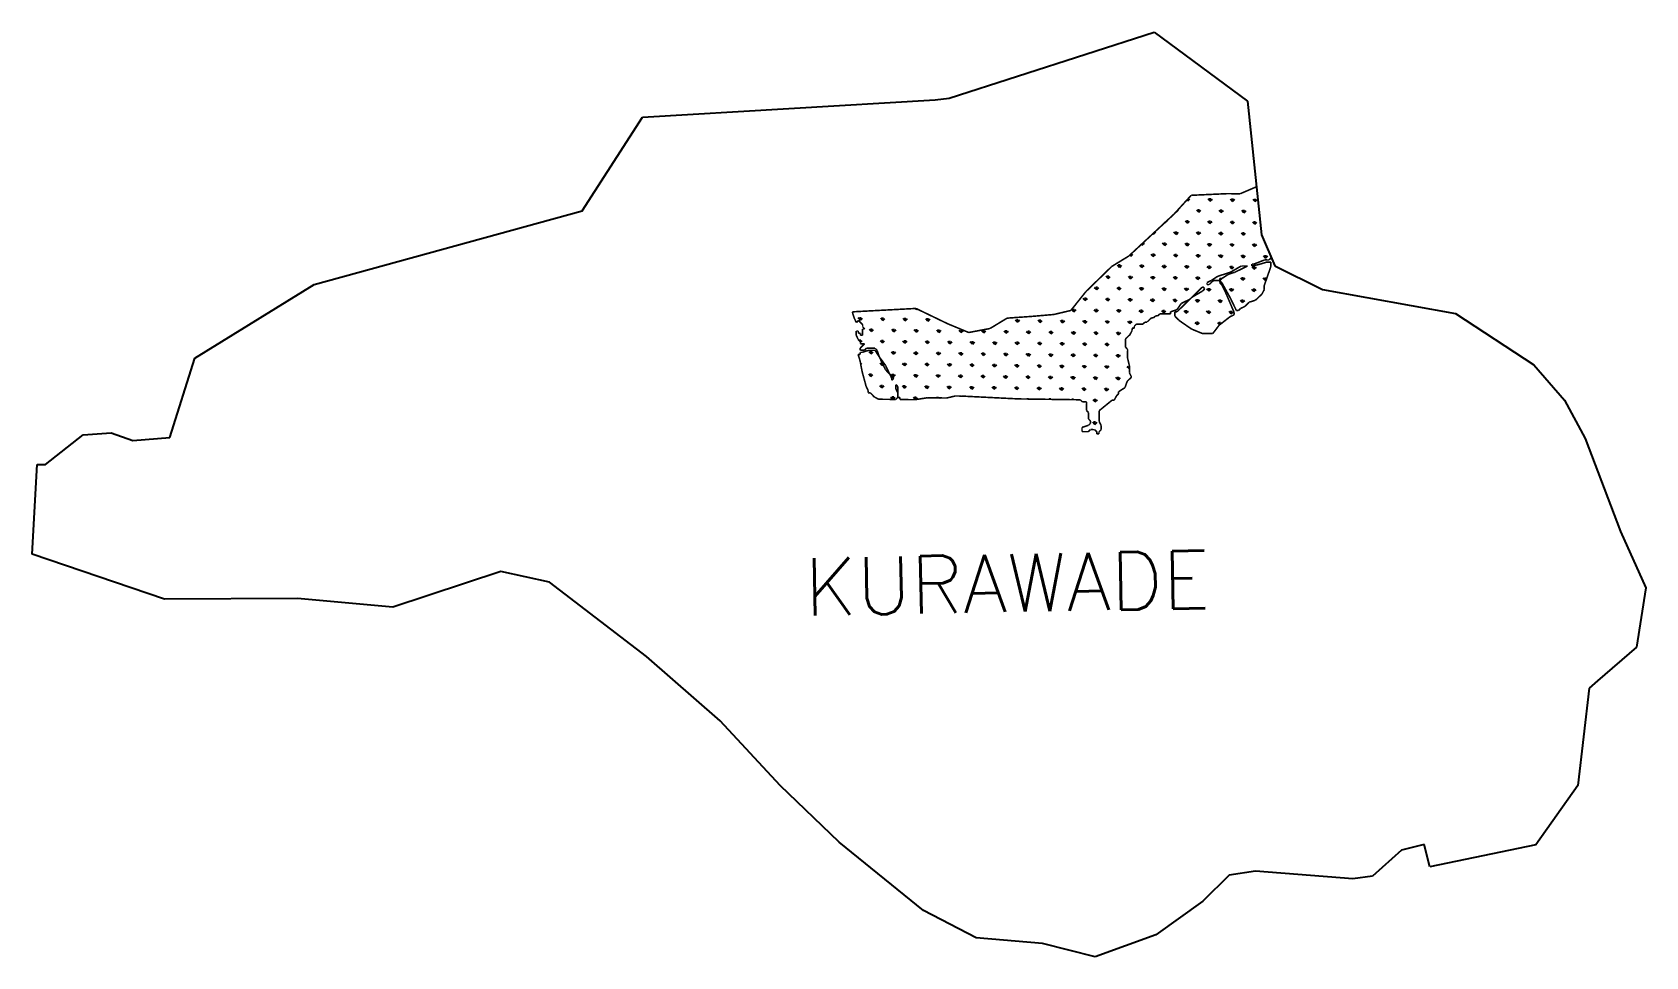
# Model space of a CAD drawing. Header units: metres. Extents: x 288816 to 291862, y 1992733 to 1994478.
import ezdxf

# ---------------------------------------------------------------- set-up
doc = ezdxf.new("R2010")
doc.units = ezdxf.units.M
doc.header["$MEASUREMENT"] = 0
for name, color, linetype in [('MANGROOVES', 112, 'Continuous'), ('village', 3, 'Continuous'), ('VILLAGE NAME', 250, 'Continuous')]:
    doc.layers.add(name, color=color, linetype=linetype)
doc.styles.get("Standard").update_dxf_attribs({"font": 'simplex.shx'})

msp = doc.modelspace()

# ---------------------------------------------------------------- linework, layer by layer
at = {"color": 3}
msp.add_line((290934.4, 1994478.4), (291110.5, 1994348.4), dxfattribs=at)
at = {"layer": 'MANGROOVES', "linetype": 'Continuous'}
for p, q in [((290997.5, 1994160.2), (290996, 1994161.8)), ((290997.5, 1994160.2), (291001.5, 1994164.2)), ((290997.5, 1994160.2), (290997.5, 1994163.6)), ((291039.9, 1994159.7), (291036, 1994163.7)), ((291039.9, 1994159.7), (291040, 1994165.3)), ((291039.9, 1994159.7), (291044, 1994163.6)), ((291082.3, 1994159.1), (291078.4, 1994163.2)), ((291082.3, 1994159.1), (291082.4, 1994164.8)), ((291082.3, 1994159.1), (291086.4, 1994163.1)), ((291124.8, 1994158.6), (291120.8, 1994162.6)), ((291124.8, 1994158.6), (291124.8, 1994164.2)), ((291124.8, 1994158.6), (291128.8, 1994162.5)), ((290976, 1994139.3), (290975.7, 1994139.6)), ((290976, 1994139.3), (290980, 1994143.2)), ((290976, 1994139.3), (290976, 1994140)), ((291018.4, 1994138.8), (291014.5, 1994142.8)), ((291018.4, 1994138.8), (291018.5, 1994144.4)), ((291018.4, 1994138.8), (291022.5, 1994142.7)), ((291060.9, 1994138.2), (291056.9, 1994142.2)), ((291060.9, 1994138.2), (291060.9, 1994143.8)), ((291060.9, 1994138.2), (291064.9, 1994142.1)), ((291103.3, 1994137.6), (291099.4, 1994141.7)), ((291103.3, 1994137.6), (291103.4, 1994143.3)), ((291103.3, 1994137.6), (291107.3, 1994141.6)), ((290933, 1994097.4), (290932.1, 1994098.4)), ((290933, 1994097.4), (290937.1, 1994101.4)), ((290933, 1994097.4), (290933.1, 1994099.3)), ((290954.5, 1994118.4), (290954.1, 1994118.8)), ((290954.5, 1994118.4), (290958.5, 1994122.3)), ((290954.5, 1994118.4), (290954.5, 1994119.3)), ((290975.5, 1994096.9), (290971.5, 1994100.9)), ((290975.5, 1994096.9), (290975.5, 1994102.5)), ((290975.5, 1994096.9), (290979.5, 1994100.8)), ((290996.9, 1994117.8), (290993, 1994121.9)), ((290996.9, 1994117.8), (290997, 1994123.4)), ((290996.9, 1994117.8), (291001, 1994121.7)), ((291017.9, 1994096.3), (291014, 1994100.4)), ((291017.9, 1994096.3), (291018, 1994102)), ((291017.9, 1994096.3), (291021.9, 1994100.3)), ((291039.4, 1994117.3), (291035.4, 1994121.3)), ((291039.4, 1994117.3), (291039.4, 1994122.9)), ((291039.4, 1994117.3), (291043.4, 1994121.2)), ((291060.3, 1994095.8), (291056.4, 1994099.8)), ((291060.3, 1994095.8), (291060.4, 1994101.4)), ((291060.3, 1994095.8), (291064.3, 1994099.7)), ((291081.8, 1994116.7), (291077.9, 1994120.7)), ((291081.8, 1994116.7), (291081.9, 1994122.3)), ((291081.8, 1994116.7), (291085.8, 1994120.6)), ((291102.7, 1994095.2), (291098.8, 1994099.3)), ((291102.7, 1994095.2), (291102.8, 1994100.8)), ((291102.7, 1994095.2), (291106.8, 1994099.1)), ((291124.2, 1994116.2), (291120.3, 1994120.2)), ((291124.2, 1994116.2), (291124.3, 1994121.8)), ((291124.2, 1994116.2), (291128.2, 1994120.1)), ((290911.5, 1994076.5), (290910.1, 1994078)), ((290911.5, 1994076.5), (290915.6, 1994080.4)), ((290911.5, 1994076.5), (290911.6, 1994079.4)), ((290954, 1994076), (290950, 1994080)), ((290954, 1994076), (290954, 1994081.6)), ((290954, 1994076), (290958, 1994079.9)), ((290996.4, 1994075.4), (290992.5, 1994079.4)), ((290996.4, 1994075.4), (290996.5, 1994081)), ((290996.4, 1994075.4), (291000.4, 1994079.3)), ((291038.8, 1994074.8), (291034.9, 1994078.9)), ((291038.8, 1994074.8), (291038.9, 1994080.5)), ((291038.8, 1994074.8), (291042.8, 1994078.8)), ((291081.2, 1994074.3), (291077.3, 1994078.3)), ((291081.2, 1994074.3), (291081.3, 1994079.9)), ((291081.2, 1994074.3), (291085.3, 1994078.2)), ((291123.7, 1994073.7), (291119.7, 1994077.8)), ((291123.7, 1994073.7), (291123.7, 1994079.4)), ((291123.7, 1994073.7), (291127.7, 1994077.7)), ((290868.6, 1994034.6), (290864.6, 1994038.7)), ((290868.6, 1994034.6), (290868.6, 1994040.3)), ((290868.6, 1994034.6), (290872.6, 1994038.6)), ((290890.1, 1994055.6), (290888.1, 1994057.6)), ((290890.1, 1994055.6), (290890.1, 1994059.5)), ((290890.1, 1994055.6), (290894.1, 1994059.5)), ((290911, 1994034.1), (290907.1, 1994038.1)), ((290911, 1994034.1), (290911.1, 1994039.7)), ((290911, 1994034.1), (290915, 1994038)), ((290932.5, 1994055), (290928.6, 1994059)), ((290932.5, 1994055), (290932.6, 1994060.6)), ((290932.5, 1994055), (290936.5, 1994058.9)), ((290953.4, 1994033.5), (290949.5, 1994037.6)), ((290953.4, 1994033.5), (290953.5, 1994039.2)), ((290953.4, 1994033.5), (290957.4, 1994037.5)), ((290974.9, 1994054.5), (290971, 1994058.5)), ((290974.9, 1994054.5), (290975, 1994060.1)), ((290974.9, 1994054.5), (290978.9, 1994058.4)), ((290995.8, 1994033), (290991.9, 1994037)), ((290995.8, 1994033), (290995.9, 1994038.6)), ((290995.8, 1994033), (290999.9, 1994036.9)), ((291017.3, 1994053.9), (291013.4, 1994057.9)), ((291017.3, 1994053.9), (291017.4, 1994059.5)), ((291017.3, 1994053.9), (291021.4, 1994057.8)), ((291038.3, 1994032.4), (291038.3, 1994038)), ((291059.7, 1994053.4), (291055.8, 1994057.4)), ((291059.7, 1994053.4), (291059.8, 1994059)), ((291059.7, 1994053.4), (291063.8, 1994057.3)), ((291080.7, 1994031.9), (291080.8, 1994037.5)), ((291102.2, 1994052.8), (291098.2, 1994056.8)), ((291102.2, 1994052.8), (291102.2, 1994058.4)), ((291102.2, 1994052.8), (291106.2, 1994056.7)), ((291123.1, 1994031.3), (291123.2, 1994036.9)), ((291144.6, 1994052.2), (291140.7, 1994056.3)), ((291144.6, 1994052.2), (291144.7, 1994057.9)), ((291144.6, 1994052.2), (291148.6, 1994056.2)), ((290847.1, 1994013.7), (290843.2, 1994017.7)), ((290847.1, 1994013.7), (290847.1, 1994019.3)), ((290847.1, 1994013.7), (290851.1, 1994017.6)), ((290889.5, 1994013.2), (290885.6, 1994017.2)), ((290889.5, 1994013.2), (290889.6, 1994018.8)), ((290889.5, 1994013.2), (290893.5, 1994017.1)), ((290931.9, 1994012.6), (290928, 1994016.6)), ((290931.9, 1994012.6), (290932, 1994018.2)), ((290931.9, 1994012.6), (290936, 1994016.5)), ((290974.3, 1994012), (290970.4, 1994016.1)), ((290974.3, 1994012), (290974.4, 1994017.7)), ((290974.3, 1994012), (290978.4, 1994016)), ((291016.8, 1994011.5), (291012.8, 1994015.5)), ((291016.8, 1994011.5), (291016.8, 1994017.1)), ((291016.8, 1994011.5), (291020.8, 1994015.4)), ((291038.3, 1994032.4), (291034.3, 1994036.5)), ((291038.3, 1994032.4), (291042.3, 1994036.3)), ((291059.2, 1994010.9), (291058, 1994012.1)), ((291059.2, 1994010.9), (291059.2, 1994013.6)), ((291059.2, 1994010.9), (291061.9, 1994013.6)), ((291080.7, 1994031.9), (291076.8, 1994035.9)), ((291080.7, 1994031.9), (291084.7, 1994035.8)), ((291101.6, 1994010.4), (291097.7, 1994014.4)), ((291101.6, 1994010.4), (291101.7, 1994016)), ((291101.6, 1994010.4), (291105.6, 1994014.3)), ((291123.1, 1994031.3), (291119.2, 1994035.3)), ((291123.1, 1994031.3), (291127.1, 1994035.2)), ((291144, 1994009.8), (291140.1, 1994013.9)), ((291144, 1994009.8), (291144.1, 1994015.4)), ((291144, 1994009.8), (291145.9, 1994011.6)), ((290804.1, 1993971.8), (290800.2, 1993975.9)), ((290804.1, 1993971.8), (290804.2, 1993977.5)), ((290804.1, 1993971.8), (290808.1, 1993975.8)), ((290825.6, 1993992.8), (290821.7, 1993996.8)), ((290825.6, 1993992.8), (290825.7, 1993998.4)), ((290825.6, 1993992.8), (290829.6, 1993996.7)), ((290846.5, 1993971.3), (290846.6, 1993976.9)), ((290868, 1993992.2), (290864.1, 1993996.2)), ((290868, 1993992.2), (290868.1, 1993997.8)), ((290868, 1993992.2), (290872, 1993996.1)), ((290888.9, 1993970.7), (290889, 1993976.4)), ((290910.4, 1993991.7), (290906.5, 1993995.7)), ((290910.4, 1993991.7), (290910.5, 1993997.3)), ((290910.4, 1993991.7), (290914.5, 1993995.6)), ((290931.4, 1993970.2), (290931.4, 1993975.8)), ((290952.9, 1993991.1), (290948.9, 1993995.1)), ((290952.9, 1993991.1), (290952.9, 1993996.7)), ((290952.9, 1993991.1), (290956.9, 1993995)), ((290995.3, 1993990.6), (290991.4, 1993994.6)), ((290995.3, 1993990.6), (290995.4, 1993996.2)), ((290995.3, 1993990.6), (290999.3, 1993994.5)), ((291037.7, 1993990), (291033.8, 1993994)), ((291037.7, 1993990), (291037.8, 1993995.6)), ((291037.7, 1993990), (291041.7, 1993993.9)), ((291080.1, 1993989.4), (291076.2, 1993993.5)), ((291080.1, 1993989.4), (291080.2, 1993995.1)), ((291080.1, 1993989.4), (291084.2, 1993993.4)), ((291122.5, 1993988.9), (291118.6, 1993992.9)), ((291122.5, 1993988.9), (291122.6, 1993994.5)), ((291122.5, 1993988.9), (291126.6, 1993992.8)), ((290485.7, 1993954.8), (290483.5, 1993957)), ((290485.7, 1993954.8), (290485.7, 1993956.4)), ((290485.7, 1993954.8), (290486.7, 1993955.8)), ((290782.6, 1993950.9), (290778.7, 1993954.9)), ((290782.6, 1993950.9), (290782.7, 1993956.5)), ((290782.6, 1993950.9), (290786.6, 1993954.8)), ((290825, 1993950.4), (290821.1, 1993954.4)), ((290825, 1993950.4), (290825.1, 1993956)), ((290825, 1993950.4), (290829.1, 1993954.3)), ((290846.5, 1993971.3), (290842.6, 1993975.3)), ((290846.5, 1993971.3), (290850.6, 1993975.2)), ((290867.5, 1993949.8), (290863.5, 1993953.8)), ((290867.5, 1993949.8), (290867.5, 1993955.4)), ((290867.5, 1993949.8), (290871.5, 1993953.7)), ((290888.9, 1993970.7), (290885, 1993974.8)), ((290888.9, 1993970.7), (290893, 1993974.7)), ((290909.9, 1993949.2), (290906, 1993953.3)), ((290909.9, 1993949.2), (290910, 1993954.9)), ((290909.9, 1993949.2), (290913.9, 1993953.2)), ((290931.4, 1993970.2), (290927.4, 1993974.2)), ((290931.4, 1993970.2), (290935.4, 1993974.1)), ((290952.3, 1993948.7), (290948.4, 1993952.7)), ((290952.3, 1993948.7), (290952.4, 1993954.3)), ((290952.3, 1993948.7), (290956.3, 1993952.6)), ((290973.8, 1993969.6), (290969.9, 1993973.6)), ((290973.8, 1993969.6), (290973.9, 1993975.2)), ((290973.8, 1993969.6), (290977.8, 1993973.5)), ((290994.7, 1993948.1), (290990.8, 1993952.2)), ((290994.7, 1993948.1), (290994.8, 1993953.8)), ((290994.7, 1993948.1), (290998.8, 1993952.1)), ((291016.2, 1993969.1), (291012.3, 1993973.1)), ((291016.2, 1993969.1), (291016.3, 1993974.7)), ((291016.2, 1993969.1), (291020.2, 1993973)), ((291037.1, 1993947.6), (291033.2, 1993951.6)), ((291037.1, 1993947.6), (291037.2, 1993953.2)), ((291037.1, 1993947.6), (291041.2, 1993951.5)), ((291058.6, 1993968.5), (291054.7, 1993972.5)), ((291058.6, 1993968.5), (291058.7, 1993974.1)), ((291058.6, 1993968.5), (291062.7, 1993972.4)), ((291079.6, 1993947), (291075.6, 1993951)), ((291079.6, 1993947), (291079.6, 1993952.6)), ((291079.6, 1993947), (291083.6, 1993950.9)), ((291101.1, 1993968), (291097.1, 1993972)), ((291101.1, 1993968), (291101.1, 1993973.6)), ((291101.1, 1993968), (291105.1, 1993971.9)), ((290379.3, 1993935), (290375.4, 1993939)), ((290379.3, 1993935), (290379.4, 1993940.6)), ((290379.3, 1993935), (290383.3, 1993938.9)), ((290400.2, 1993913.5), (290396.3, 1993917.5)), ((290400.2, 1993913.5), (290400.3, 1993919.1)), ((290400.2, 1993913.5), (290404.3, 1993917.4)), ((290421.7, 1993934.4), (290417.8, 1993938.4)), ((290421.7, 1993934.4), (290421.8, 1993940)), ((290421.7, 1993934.4), (290425.8, 1993938.3)), ((290442.7, 1993912.9), (290438.7, 1993917)), ((290442.7, 1993912.9), (290442.7, 1993918.5)), ((290442.7, 1993912.9), (290446.7, 1993916.8)), ((290464.2, 1993933.9), (290460.2, 1993937.9)), ((290464.2, 1993933.9), (290464.2, 1993939.5)), ((290464.2, 1993933.9), (290468.2, 1993937.8)), ((290485.1, 1993912.4), (290481.2, 1993916.4)), ((290485.1, 1993912.4), (290485.2, 1993918)), ((290485.1, 1993912.4), (290489.1, 1993916.3)), ((290506.6, 1993933.3), (290502.7, 1993937.3)), ((290506.6, 1993933.3), (290506.7, 1993938.9)), ((290506.6, 1993933.3), (290510.6, 1993937.2)), ((290527.5, 1993911.8), (290523.6, 1993915.8)), ((290527.5, 1993911.8), (290527.6, 1993917.4)), ((290527.5, 1993911.8), (290531.5, 1993915.7)), ((290569.9, 1993911.3), (290566, 1993915.3)), ((290569.9, 1993911.3), (290570, 1993916.9)), ((290569.9, 1993911.3), (290574, 1993915.2)), ((290612.4, 1993910.7), (290612.4, 1993916.3)), ((290654.8, 1993910.1), (290654.9, 1993915.8)), ((290676.3, 1993931.1), (290672.4, 1993935.1)), ((290676.3, 1993931.1), (290676.3, 1993936.7)), ((290676.3, 1993931.1), (290680.3, 1993935)), ((290697.2, 1993909.6), (290697.3, 1993915.2)), ((290718.7, 1993930.5), (290714.8, 1993934.6)), ((290718.7, 1993930.5), (290718.8, 1993936.2)), ((290718.7, 1993930.5), (290722.7, 1993934.5)), ((290761.1, 1993930), (290757.2, 1993934)), ((290761.1, 1993930), (290761.2, 1993935.6)), ((290761.1, 1993930), (290765.1, 1993933.9)), ((290803.5, 1993929.4), (290799.6, 1993933.4)), ((290803.5, 1993929.4), (290803.6, 1993935)), ((290803.5, 1993929.4), (290807.6, 1993933.3)), ((290846, 1993928.9), (290842, 1993932.9)), ((290846, 1993928.9), (290846, 1993934.5)), ((290846, 1993928.9), (290850, 1993932.8)), ((290888.4, 1993928.3), (290884.5, 1993932.3)), ((290888.4, 1993928.3), (290888.5, 1993933.9)), ((290888.4, 1993928.3), (290892.4, 1993932.2)), ((291015.7, 1993926.6), (291011.7, 1993930.7)), ((291015.7, 1993926.6), (291015.7, 1993932.3)), ((291015.7, 1993926.6), (291019.7, 1993930.6)), ((291057.9, 1993926.3), (291054.2, 1993930.1)), ((291058.1, 1993926.4), (291058.2, 1993931.7)), ((291059.7, 1993927.7), (291062.1, 1993930)), ((290378.8, 1993894.8), (290378.8, 1993898.2)), ((290379.3, 1993893.1), (290382.8, 1993896.5)), ((290421.2, 1993892), (290417.3, 1993896)), ((290421.2, 1993892), (290421.3, 1993897.6)), ((290421.2, 1993892), (290425.2, 1993895.9)), ((290463.6, 1993891.4), (290459.7, 1993895.5)), ((290463.6, 1993891.4), (290463.7, 1993897.1)), ((290463.6, 1993891.4), (290467.6, 1993895.4)), ((290506, 1993890.9), (290502.1, 1993894.9)), ((290506, 1993890.9), (290506.1, 1993896.5)), ((290506, 1993890.9), (290510.1, 1993894.8)), ((290548.5, 1993890.3), (290544.5, 1993894.4)), ((290548.5, 1993890.3), (290548.5, 1993895.9)), ((290548.5, 1993890.3), (290552.5, 1993894.2)), ((290590.9, 1993889.8), (290586.9, 1993893.8)), ((290590.9, 1993889.8), (290590.9, 1993895.4)), ((290590.9, 1993889.8), (290594.9, 1993893.7)), ((290612.4, 1993910.7), (290608.4, 1993914.7)), ((290612.4, 1993910.7), (290616.4, 1993914.6)), ((290633.3, 1993889.2), (290629.4, 1993893.2)), ((290633.3, 1993889.2), (290633.4, 1993894.8)), ((290633.3, 1993889.2), (290637.3, 1993893.1)), ((290654.8, 1993910.1), (290650.9, 1993914.2)), ((290654.8, 1993910.1), (290658.8, 1993914.1)), ((290675.7, 1993888.7), (290671.8, 1993892.7)), ((290675.7, 1993888.7), (290675.8, 1993894.3)), ((290675.7, 1993888.7), (290679.7, 1993892.6)), ((290697.2, 1993909.6), (290693.3, 1993913.6)), ((290697.2, 1993909.6), (290701.2, 1993913.5)), ((290718.1, 1993888.1), (290714.2, 1993892.1)), ((290718.1, 1993888.1), (290718.2, 1993893.7)), ((290718.1, 1993888.1), (290722.2, 1993892)), ((290739.6, 1993909), (290735.7, 1993913.1)), ((290739.6, 1993909), (290739.7, 1993914.7)), ((290739.6, 1993909), (290743.7, 1993913)), ((290760.6, 1993887.5), (290756.6, 1993891.6)), ((290760.6, 1993887.5), (290760.6, 1993893.2)), ((290760.6, 1993887.5), (290764.6, 1993891.5)), ((290782.1, 1993908.5), (290778.1, 1993912.5)), ((290782.1, 1993908.5), (290782.1, 1993914.1)), ((290782.1, 1993908.5), (290786.1, 1993912.4)), ((290803, 1993887), (290799.1, 1993891)), ((290803, 1993887), (290803.1, 1993892.6)), ((290803, 1993887), (290807, 1993890.9)), ((290824.5, 1993907.9), (290820.6, 1993912)), ((290824.5, 1993907.9), (290824.6, 1993913.6)), ((290824.5, 1993907.9), (290828.5, 1993911.9)), ((290845.4, 1993886.4), (290841.5, 1993890.5)), ((290845.4, 1993886.4), (290845.5, 1993892.1)), ((290845.4, 1993886.4), (290849.4, 1993890.4)), ((290866.9, 1993907.4), (290863, 1993911.4)), ((290866.9, 1993907.4), (290867, 1993913)), ((290866.9, 1993907.4), (290870.9, 1993911.3)), ((291036.7, 1993909.7), (291036.7, 1993910.8)), ((290380, 1993851.9), (290382.2, 1993854)), ((290399.7, 1993871.1), (290395.8, 1993875.1)), ((290399.7, 1993871.1), (290399.8, 1993876.7)), ((290399.7, 1993871.1), (290403.7, 1993875)), ((290420.6, 1993849.6), (290420.7, 1993854)), ((290442.1, 1993870.5), (290438.2, 1993874.5)), ((290442.1, 1993870.5), (290442.2, 1993876.1)), ((290442.1, 1993870.5), (290446.1, 1993874.4)), ((290463.1, 1993849), (290463.1, 1993854.6)), ((290484.5, 1993869.9), (290480.6, 1993874)), ((290484.5, 1993869.9), (290484.6, 1993875.6)), ((290484.5, 1993869.9), (290488.6, 1993873.9)), ((290505.5, 1993848.5), (290505.5, 1993854.1)), ((290527, 1993869.4), (290523, 1993873.4)), ((290527, 1993869.4), (290527, 1993875)), ((290527, 1993869.4), (290531, 1993873.3)), ((290569.4, 1993868.8), (290565.5, 1993872.9)), ((290569.4, 1993868.8), (290569.5, 1993874.5)), ((290569.4, 1993868.8), (290573.4, 1993872.8)), ((290611.8, 1993868.3), (290607.9, 1993872.3)), ((290611.8, 1993868.3), (290611.9, 1993873.9)), ((290611.8, 1993868.3), (290615.8, 1993872.2)), ((290654.2, 1993867.7), (290650.3, 1993871.8)), ((290654.2, 1993867.7), (290654.3, 1993873.3)), ((290654.2, 1993867.7), (290658.3, 1993871.6)), ((290696.7, 1993867.2), (290692.7, 1993871.2)), ((290696.7, 1993867.2), (290696.7, 1993872.8)), ((290696.7, 1993867.2), (290700.7, 1993871.1)), ((290739.1, 1993866.6), (290735.2, 1993870.6)), ((290739.1, 1993866.6), (290739.2, 1993872.2)), ((290739.1, 1993866.6), (290743.1, 1993870.5)), ((290781.5, 1993866.1), (290777.6, 1993870.1)), ((290781.5, 1993866.1), (290781.6, 1993871.7)), ((290781.5, 1993866.1), (290785.5, 1993870)), ((290823.9, 1993865.5), (290820, 1993869.5)), ((290823.9, 1993865.5), (290824, 1993871.1)), ((290823.9, 1993865.5), (290828, 1993869.4)), ((290866.3, 1993864.9), (290862.4, 1993869)), ((290866.3, 1993865), (290866.4, 1993870.6)), ((290866.3, 1993864.9), (290870.4, 1993868.9)), ((290399.1, 1993828.6), (290395.2, 1993832.7)), ((290399.1, 1993828.6), (290399.2, 1993834.3)), ((290399.1, 1993828.6), (290403.2, 1993832.6)), ((290420.6, 1993849.6), (290416.7, 1993853.6)), ((290420.6, 1993849.6), (290422.1, 1993851)), ((290424.2, 1993853.1), (290424.7, 1993853.5)), ((290441.6, 1993828.1), (290437.6, 1993832.1)), ((290441.6, 1993828.1), (290441.6, 1993833.7)), ((290441.6, 1993828.1), (290445.6, 1993832)), ((290463.1, 1993849), (290459.1, 1993853)), ((290463.1, 1993849), (290467.1, 1993852.9)), ((290484, 1993827.5), (290480.1, 1993831.6)), ((290484, 1993827.5), (290484.1, 1993833.1)), ((290484, 1993827.5), (290488, 1993831.4)), ((290505.5, 1993848.5), (290501.5, 1993852.5)), ((290505.5, 1993848.5), (290509.5, 1993852.4)), ((290526.4, 1993827), (290522.5, 1993831)), ((290526.4, 1993827), (290526.5, 1993832.6)), ((290526.4, 1993827), (290530.4, 1993830.9)), ((290547.9, 1993847.9), (290544, 1993851.9)), ((290547.9, 1993847.9), (290548, 1993853.5)), ((290547.9, 1993847.9), (290551.9, 1993851.8)), ((290568.8, 1993826.4), (290564.9, 1993830.4)), ((290568.8, 1993826.4), (290568.9, 1993832)), ((290568.8, 1993826.4), (290572.9, 1993830.3)), ((290590.3, 1993847.3), (290586.4, 1993851.4)), ((290590.3, 1993847.3), (290590.4, 1993853)), ((290590.3, 1993847.3), (290594.3, 1993851.3)), ((290611.3, 1993825.9), (290607.3, 1993829.9)), ((290611.3, 1993825.9), (290611.3, 1993831.5)), ((290611.3, 1993825.9), (290615.3, 1993829.8)), ((290632.7, 1993846.8), (290628.8, 1993850.8)), ((290632.7, 1993846.8), (290632.8, 1993852.4)), ((290632.7, 1993846.8), (290636.8, 1993850.7)), ((290653.7, 1993825.3), (290649.8, 1993829.3)), ((290653.7, 1993825.3), (290653.7, 1993830.9)), ((290653.7, 1993825.3), (290657.7, 1993829.2)), ((290675.2, 1993846.2), (290671.2, 1993850.3)), ((290675.2, 1993846.2), (290675.2, 1993851.9)), ((290675.2, 1993846.2), (290679.2, 1993850.2)), ((290696.1, 1993824.7), (290692.2, 1993828.8)), ((290696.1, 1993824.7), (290696.2, 1993830.4)), ((290696.1, 1993824.7), (290700.1, 1993828.7)), ((290717.6, 1993845.7), (290713.7, 1993849.7)), ((290717.6, 1993845.7), (290717.7, 1993851.3)), ((290717.6, 1993845.7), (290721.6, 1993849.6)), ((290738.5, 1993824.2), (290734.6, 1993828.2)), ((290738.5, 1993824.2), (290738.6, 1993829.8)), ((290738.5, 1993824.2), (290742.6, 1993828.1)), ((290760, 1993845.1), (290756.1, 1993849.2)), ((290760, 1993845.1), (290760.1, 1993850.8)), ((290760, 1993845.1), (290764, 1993849.1)), ((290780.9, 1993823.6), (290777, 1993827.7)), ((290780.9, 1993823.6), (290781, 1993829.3)), ((290780.9, 1993823.6), (290785, 1993827.6)), ((290802.4, 1993844.6), (290798.5, 1993848.6)), ((290802.4, 1993844.6), (290802.5, 1993850.2)), ((290802.4, 1993844.6), (290806.5, 1993848.5)), ((290823.4, 1993823.1), (290819.4, 1993827.1)), ((290823.4, 1993823.1), (290823.4, 1993828.7)), ((290823.4, 1993823.1), (290827.4, 1993827)), ((290844.9, 1993844), (290840.9, 1993848)), ((290844.9, 1993844), (290844.9, 1993849.6)), ((290844.9, 1993844), (290848.9, 1993847.9)), ((290865.8, 1993822.5), (290861.9, 1993826.6)), ((290865.8, 1993822.5), (290865.9, 1993828.2)), ((290865.8, 1993822.5), (290869.8, 1993826.5)), ((290887.3, 1993843.5), (290883.4, 1993847.5)), ((290887.3, 1993843.5), (290887.3, 1993848.5)), ((290887.3, 1993843.5), (290887.5, 1993843.7)), ((290420.1, 1993807.1), (290416.1, 1993811.2)), ((290420.1, 1993807.1), (290420.1, 1993812.8)), ((290420.1, 1993807.1), (290424.1, 1993811.1)), ((290462.5, 1993806.6), (290458.6, 1993810.6)), ((290462.5, 1993806.6), (290462.6, 1993812.2)), ((290462.5, 1993806.6), (290466.5, 1993810.5)), ((290504.9, 1993806), (290501, 1993810.1)), ((290504.9, 1993806), (290505, 1993811.7)), ((290504.9, 1993806), (290508.9, 1993810)), ((290547.3, 1993805.5), (290543.4, 1993809.5)), ((290547.3, 1993805.5), (290547.4, 1993811.1)), ((290547.3, 1993805.5), (290551.4, 1993809.4)), ((290589.8, 1993804.9), (290585.8, 1993809)), ((290589.8, 1993804.9), (290589.8, 1993810.5)), ((290589.8, 1993804.9), (290593.8, 1993808.8)), ((290632.2, 1993804.4), (290628.3, 1993808.4)), ((290632.2, 1993804.4), (290632.3, 1993810)), ((290632.2, 1993804.4), (290636.2, 1993808.3)), ((290674.6, 1993803.8), (290670.7, 1993807.8)), ((290674.6, 1993803.8), (290674.7, 1993809.4)), ((290674.6, 1993803.8), (290678.6, 1993807.7)), ((290717, 1993803.3), (290713.1, 1993807.3)), ((290717, 1993803.3), (290717.1, 1993808.9)), ((290717, 1993803.3), (290721.1, 1993807.2)), ((290759.5, 1993802.7), (290755.5, 1993806.7)), ((290759.5, 1993802.7), (290759.5, 1993808.3)), ((290759.5, 1993802.7), (290763.5, 1993806.6)), ((290801.9, 1993802.1), (290798, 1993806.2)), ((290801.9, 1993802.1), (290802, 1993807.8)), ((290801.9, 1993802.1), (290805.9, 1993806.1)), ((290844.3, 1993801.6), (290840.4, 1993805.6)), ((290844.3, 1993801.6), (290844.4, 1993807.2)), ((290844.3, 1993801.6), (290848.3, 1993805.5)), ((290441, 1993785.7), (290437.1, 1993789.7)), ((290441, 1993785.7), (290441.1, 1993791.3)), ((290441, 1993785.7), (290445, 1993789.6)), ((290483.4, 1993785.1), (290479.5, 1993789.1)), ((290483.4, 1993785.1), (290483.5, 1993790.7)), ((290483.4, 1993785.1), (290487.5, 1993789)), ((290522.3, 1993788.2), (290521.9, 1993788.6)), ((290525.9, 1993788.2), (290525.9, 1993790.2)), ((290529.5, 1993788.1), (290529.9, 1993788.5)), ((290653.2, 1993787.4), (290653.2, 1993788.5)), ((290692, 1993786), (290691.6, 1993786.4)), ((290695.6, 1993785.9), (290695.6, 1993787.9)), ((290699.2, 1993785.9), (290699.6, 1993786.2)), ((290734.4, 1993785.4), (290734, 1993785.8)), ((290738, 1993785.4), (290738, 1993787.4)), ((290741.6, 1993785.3), (290742, 1993785.7)), ((290776.8, 1993784.9), (290776.5, 1993785.2)), ((290780.4, 1993784.8), (290780.5, 1993786.8)), ((290784, 1993784.8), (290784.4, 1993785.1)), ((290822.8, 1993780.7), (290818.9, 1993784.7)), ((290822.8, 1993780.7), (290822.9, 1993786.3)), ((290822.8, 1993780.7), (290826.8, 1993784.6)), ((290822.3, 1993738.2), (290818.3, 1993742.3)), ((290822.3, 1993738.2), (290822.3, 1993743.9)), ((290822.3, 1993738.2), (290826.3, 1993742.2))]:
    msp.add_line(p, q, dxfattribs=at)
at = {"layer": 'MANGROOVES', "const_width": 2.98}
for points in [[(291004, 1994170.6), (290971.5, 1994135)], [(291072.2, 1994173.7), (291004, 1994170.6)], [(291096.2, 1994173.4), (291072.2, 1994173.7)], [(291127.4, 1994186.8), (291096.2, 1994173.4)], [(290971.5, 1994135), (290886.3, 1994056)], [(290854, 1994036.3), (290805.3, 1993988.9)], [(290886.3, 1994056), (290854, 1994036.3)], [(291078.2, 1994025.4), (291098.4, 1994037.1)], [(291110.4, 1994037), (291086.2, 1994025.3)], [(291098.4, 1994037.1), (291110.4, 1994037)], [(291118.4, 1994036.9), (291118.5, 1994040.9)], [(291118.5, 1994040.9), (291122.5, 1994040.8)], [(291134.5, 1994040.7), (291118.4, 1994036.9)], [(291122.5, 1994040.8), (291142.6, 1994048.6)], [(291146.6, 1994044.5), (291134.5, 1994040.7)], [(291142.6, 1994048.6), (291150.7, 1994048.5)], [(291146.2, 1994012.5), (291154.5, 1994036.4)], [(291154.6, 1994044.4), (291146.6, 1994044.5)], [(291150.7, 1994048.5), (291154.7, 1994052.4)], [(291154.5, 1994036.4), (291154.6, 1994044.4)], [(291033.9, 1994005.9), (291042, 1994009.8)], [(291033.8, 1994001.9), (291033.9, 1994005.9)], [(291046, 1994009.8), (291037.8, 1994001.9)], [(291042, 1994009.8), (291054.1, 1994017.7)], [(291058, 1994009.6), (291046, 1994009.8)], [(291054.1, 1994017.7), (291078.2, 1994025.4)], [(291057.9, 1994005.6), (291058, 1994009.6)], [(291061.9, 1994001.6), (291057.9, 1994005.6)], [(291062, 1994013.6), (291058, 1994013.6)], [(291058, 1994013.6), (291058, 1994009.6)], [(291058, 1994009.6), (291061.9, 1994005.6)], [(291061.9, 1994005.6), (291077.6, 1993977.3)], [(291074.2, 1994021.4), (291062, 1994013.6)], [(291086.2, 1994025.3), (291074.2, 1994021.4)], [(291142, 1994000.5), (291146.2, 1994012.5)], [(290805.3, 1993988.9), (290776.8, 1993953.2)], [(291001.4, 1993974.3), (290985.2, 1993958.5)], [(290985.3, 1993966.5), (291001.4, 1993974.3)], [(291001.4, 1993974.3), (291005.5, 1993978.2)], [(291005.5, 1993978.2), (291001.4, 1993974.3)], [(291005.5, 1993978.2), (291025.8, 1993998)], [(291025.7, 1993990), (291005.5, 1993978.2)], [(291029.7, 1993994), (291025.7, 1993990)], [(291025.8, 1993998), (291029.7, 1993994)], [(291037.8, 1994001.9), (291033.8, 1994001.9)], [(291069.7, 1993985.4), (291061.9, 1994001.6)], [(291085.2, 1993949.2), (291069.7, 1993985.4)], [(291077.6, 1993977.3), (291089.3, 1993953.1)], [(291125.6, 1993972.7), (291129.7, 1993976.6)], [(291129.7, 1993976.6), (291137.8, 1993984.5)], [(291137.8, 1993984.5), (291141.9, 1993992.5)], [(291141.9, 1993992.5), (291142, 1994000.5)], [(290484.3, 1993957), (290364, 1993950.6)], [(290364, 1993950.6), (290367.9, 1993938.5)], [(290544, 1993928.2), (290484.3, 1993957)], [(290744.6, 1993945.6), (290704.5, 1993942.1)], [(290776.8, 1993953.2), (290744.6, 1993945.6)], [(290940.9, 1993943), (290945, 1993947)], [(290945, 1993947), (290965, 1993946.7)], [(290965, 1993946.7), (290965.1, 1993950.7)], [(290965.1, 1993950.7), (290977.1, 1993954.6)], [(290973.1, 1993950.6), (290973, 1993942.6)], [(290977.1, 1993950.6), (290973.1, 1993950.6)], [(290977.1, 1993954.6), (290985.3, 1993966.5)], [(290985.2, 1993958.5), (290977.1, 1993950.6)], [(291077.1, 1993941.2), (291085.2, 1993945.1)], [(291085.2, 1993945.1), (291085.2, 1993949.2)], [(291089.3, 1993953.1), (291093.3, 1993953.1)], [(291093.3, 1993953.1), (291097.4, 1993957)], [(291097.4, 1993957), (291105.4, 1993960.9)], [(291105.4, 1993960.9), (291113.5, 1993968.8)], [(291113.5, 1993968.8), (291125.6, 1993972.7)], [(290367.9, 1993938.5), (290371.8, 1993930.4)], [(290371.6, 1993914.4), (290371.5, 1993906.4)], [(290375.6, 1993914.4), (290371.6, 1993914.4)], [(290371.8, 1993930.4), (290375.8, 1993934.4)], [(290375.5, 1993910.3), (290375.6, 1993914.4)], [(290375.8, 1993934.4), (290379.8, 1993930.3)], [(290379.8, 1993930.3), (290383.7, 1993926.3)], [(290383.6, 1993918.3), (290383.5, 1993906.2)], [(290387.6, 1993918.2), (290383.6, 1993918.3)], [(290383.7, 1993926.3), (290383.7, 1993922.3)], [(290383.7, 1993922.3), (290387.6, 1993918.2)], [(290583.9, 1993911.6), (290544, 1993928.2)], [(290624.1, 1993919.1), (290583.9, 1993911.6)], [(290656.4, 1993938.7), (290624.1, 1993919.1)], [(290704.5, 1993942.1), (290656.4, 1993938.7)], [(290888.4, 1993907.6), (290892.5, 1993915.6)], [(290892.5, 1993915.6), (290892.5, 1993919.6)], [(290892.5, 1993919.6), (290896.5, 1993919.6)], [(290896.5, 1993919.6), (290896.6, 1993923.6)], [(290896.6, 1993923.6), (290900.6, 1993927.5)], [(290900.6, 1993927.5), (290912.7, 1993927.4)], [(290912.7, 1993927.4), (290916.7, 1993931.3)], [(290916.7, 1993931.3), (290920.7, 1993931.3)], [(290920.7, 1993931.3), (290928.8, 1993939.2)], [(290928.8, 1993939.2), (290932.8, 1993939.1)], [(290932.8, 1993939.1), (290936.9, 1993943.1)], [(290936.9, 1993943.1), (290940.9, 1993943)], [(290973, 1993942.6), (290976.9, 1993938.5)], [(290976.9, 1993938.5), (290980.9, 1993934.5)], [(290980.9, 1993934.5), (291004.7, 1993918.1)], [(291004.7, 1993918.1), (291024.6, 1993909.9)], [(291044.7, 1993909.6), (291056.9, 1993925.5)], [(291056.9, 1993925.5), (291077.1, 1993941.2)], [(290371.5, 1993906.4), (290375.4, 1993898.3)], [(290375.4, 1993898.3), (290379.3, 1993894.3)], [(290379.5, 1993910.3), (290375.5, 1993910.3)], [(290383.2, 1993886.2), (290379.2, 1993882.2)], [(290379.3, 1993894.3), (290379.3, 1993890.3)], [(290379.3, 1993890.3), (290387.3, 1993890.2)], [(290379.5, 1993906.3), (290379.5, 1993910.3)], [(290383.5, 1993906.2), (290379.5, 1993906.3)], [(290387.3, 1993890.2), (290383.2, 1993886.2)], [(290880, 1993883.7), (290880.2, 1993899.7)], [(290884, 1993879.6), (290880, 1993883.7)], [(290880.2, 1993899.7), (290888.4, 1993907.6)], [(291024.6, 1993909.9), (291044.7, 1993909.6)], [(290379, 1993870.2), (290375, 1993870.3)], [(290375, 1993870.3), (290378.8, 1993858.2)], [(290378.8, 1993858.2), (290382.6, 1993838.1)], [(290379, 1993874.2), (290379, 1993870.2)], [(290379.2, 1993882.2), (290379.1, 1993878.2)], [(290379.1, 1993878.2), (290387.1, 1993878.1)], [(290383.1, 1993874.2), (290379, 1993874.2)], [(290395.1, 1993878), (290383.1, 1993874.2)], [(290387.1, 1993878.1), (290391.2, 1993882.1)], [(290391.2, 1993882.1), (290407.2, 1993881.9)], [(290407.1, 1993877.9), (290395.1, 1993878)], [(290407.2, 1993881.9), (290411.1, 1993877.8)], [(290415, 1993865.7), (290407.1, 1993877.9)], [(290411.1, 1993877.8), (290415, 1993865.7)], [(290415, 1993865.7), (290426.8, 1993849.6)], [(290418.9, 1993857.7), (290415, 1993865.7)], [(290426.7, 1993841.5), (290418.9, 1993857.7)], [(290883.8, 1993863.6), (290884, 1993879.6)], [(290887.6, 1993847.5), (290883.8, 1993863.6)], [(290382.6, 1993838.1), (290390.2, 1993810)], [(290434.6, 1993833.4), (290426.7, 1993841.5)], [(290426.8, 1993849.6), (290434.6, 1993833.4)], [(290434.6, 1993833.4), (290442.5, 1993825.3)], [(290438.5, 1993825.4), (290434.6, 1993833.4)], [(290438.5, 1993821.4), (290438.5, 1993825.4)], [(290442.5, 1993825.3), (290438.5, 1993821.4)], [(290883.2, 1993819.5), (290887.3, 1993823.5)], [(290887.3, 1993823.5), (290891.3, 1993827.5)], [(290887.4, 1993835.5), (290887.6, 1993847.5)], [(290891.3, 1993827.5), (290887.4, 1993835.5)], [(290390.2, 1993810), (290394.1, 1993801.9)], [(290394.1, 1993801.9), (290394.1, 1993797.9)], [(290394.1, 1993797.9), (290398.1, 1993797.8)], [(290398.1, 1993797.8), (290402, 1993793.8)], [(290402, 1993793.8), (290406, 1993789.7)], [(290446.3, 1993805.2), (290446.4, 1993813.2)], [(290450.2, 1993797.2), (290446.3, 1993805.2)], [(290446.4, 1993813.2), (290450.3, 1993809.2)], [(290450.3, 1993809.2), (290450.1, 1993789.1)], [(290450.1, 1993789.1), (290450.2, 1993797.2)], [(290542.2, 1993787.9), (290558.3, 1993791.7)], [(290558.3, 1993791.7), (290570.3, 1993791.6)], [(290570.3, 1993791.6), (290678.4, 1993786.2)], [(290858.7, 1993783.8), (290862.8, 1993791.8)], [(290862.8, 1993791.8), (290866.9, 1993795.7)], [(290866.9, 1993799.7), (290879, 1993807.6)], [(290866.9, 1993795.7), (290866.9, 1993799.7)], [(290879, 1993807.6), (290883.2, 1993819.5)], [(290406, 1993789.7), (290413.9, 1993785.6)], [(290413.9, 1993785.6), (290446, 1993785.2)], [(290446, 1993785.2), (290450.1, 1993789.1)], [(290450.1, 1993789.1), (290454.1, 1993789.1)], [(290454.1, 1993789.1), (290454, 1993785.1)], [(290454, 1993785.1), (290482.1, 1993784.7)], [(290482.1, 1993784.7), (290506.1, 1993788.4)], [(290506.1, 1993788.4), (290542.2, 1993787.9)], [(290678.4, 1993786.2), (290794.6, 1993784.6)], [(290794.6, 1993784.6), (290798.5, 1993780.6)], [(290798.5, 1993780.6), (290806.6, 1993780.5)], [(290806.6, 1993780.5), (290806.3, 1993764.4)], [(290806.3, 1993764.4), (290810.3, 1993760.4)], [(290830.1, 1993744.1), (290830.4, 1993764.1)], [(290830.4, 1993764.1), (290854.7, 1993783.9)], [(290854.7, 1993783.9), (290858.7, 1993783.8)], [(290797.9, 1993732.5), (290797.8, 1993724.5)], [(290810, 1993736.3), (290797.9, 1993732.5)], [(290814, 1993740.3), (290810, 1993736.3)], [(290810.3, 1993760.4), (290810.1, 1993748.4)], [(290810.1, 1993748.4), (290814.1, 1993744.3)], [(290814.1, 1993744.3), (290814, 1993740.3)], [(290834, 1993736), (290830.1, 1993744.1)], [(290833.9, 1993728), (290834, 1993736)], [(290797.8, 1993724.5), (290809.8, 1993724.3)], [(290809.8, 1993724.3), (290813.9, 1993728.3)], [(290813.9, 1993728.3), (290821.9, 1993728.2)], [(290821.9, 1993728.2), (290825.9, 1993724.1)], [(290825.9, 1993724.1), (290825.8, 1993720.1)], [(290825.8, 1993720.1), (290829.8, 1993720.1)], [(290829.8, 1993720.1), (290829.9, 1993724.1)], [(290829.9, 1993724.1), (290833.9, 1993728)]]:
    msp.add_lwpolyline(points, dxfattribs=at)
at = {"layer": 'village', "color": 3}
for p, q in [((290546.9, 1994354.2), (290934.4, 1994478.4)), ((289968.3, 1994317.8), (290520.8, 1994350.7)), ((290520.8, 1994350.7), (290546.9, 1994354.2)), ((291110.5, 1994348.4), (291136.9, 1994096)), ((289854.3, 1994141.5), (289968.3, 1994317.8)), ((289968.3, 1994317.8), (289968.3, 1994317.8)), ((289348.2, 1994001.9), (289854.3, 1994141.5)), ((291136.9, 1994096), (291162.2, 1994037.6)), ((291162.2, 1994037.6), (291252.1, 1993992.9)), ((289123, 1993863.3), (289348.2, 1994001.9)), ((291252.1, 1993992.9), (291503.3, 1993947.5)), ((291503.3, 1993947.5), (291651.1, 1993850.8)), ((289075.6, 1993713.6), (289123, 1993863.3)), ((291651.1, 1993850.8), (291708.7, 1993783.6)), ((291708.7, 1993783.6), (291747.9, 1993711.7)), ((288840.6, 1993662.1), (288911.9, 1993718.1)), ((288911.9, 1993718.1), (288964.9, 1993722.1)), ((288964.9, 1993722.1), (289005.9, 1993708)), ((289005.9, 1993708), (289075.6, 1993713.6)), ((291747.9, 1993711.7), (291814.6, 1993535.8)), ((288815.8, 1993493.3), (288824.8, 1993662.3)), ((288824.8, 1993662.3), (288840.6, 1993662.1)), ((291814.6, 1993535.8), (291862.2, 1993429.8)), ((289065.5, 1993408.3), (288815.8, 1993493.3)), ((289700.2, 1993460.6), (289496.4, 1993392.9)), ((289792.4, 1993440.1), (289700.2, 1993460.6)), ((289975.4, 1993299.7), (289792.4, 1993440.1)), ((291862.2, 1993429.8), (291844.8, 1993317.5)), ((289316.4, 1993409.4), (289065.5, 1993408.3)), ((289496.4, 1993392.9), (289316.4, 1993409.4)), ((291844.8, 1993317.5), (291771.1, 1993253.8)), ((290114.6, 1993178.6), (289975.4, 1993299.7)), ((291771.1, 1993253.8), (291755.3, 1993240.2)), ((291755.3, 1993240.2), (291734, 1993056.5)), ((290228.2, 1993056.2), (290114.6, 1993178.6)), ((290339.5, 1992949.4), (290228.2, 1993056.2)), ((291734, 1993056.5), (291654.6, 1992944.2)), ((290498.3, 1992820.3), (290339.5, 1992949.4)), ((291443.9, 1992945.2), (291401.1, 1992934.5)), ((291454.3, 1992903), (291443.9, 1992945.2)), ((291654.6, 1992944.2), (291454.3, 1992903)), ((291401.1, 1992934.5), (291346.6, 1992885.2)), ((291075.5, 1992887.1), (291026, 1992838.1)), ((291125.7, 1992894.8), (291075.5, 1992887.1)), ((291309, 1992879.9), (291125.7, 1992894.8)), ((291346.6, 1992885.2), (291309, 1992879.9)), ((290598.2, 1992769), (290498.3, 1992820.3)), ((291026, 1992838.1), (290937.4, 1992774.4)), ((290723, 1992758), (290598.2, 1992769)), ((290822.5, 1992733.2), (290723, 1992758)), ((290937.4, 1992774.4), (290822.5, 1992733.2))]:
    msp.add_line(p, q, dxfattribs=at)

# ---------------------------------------------------------------- texts
at = {"layer": 'VILLAGE NAME'}
msp.add_text('KURAWADE', height=108.75, rotation=1.1028, dxfattribs=at).set_placement((290275.6, 1993376.7))

doc.saveas('drawing.dxf')
